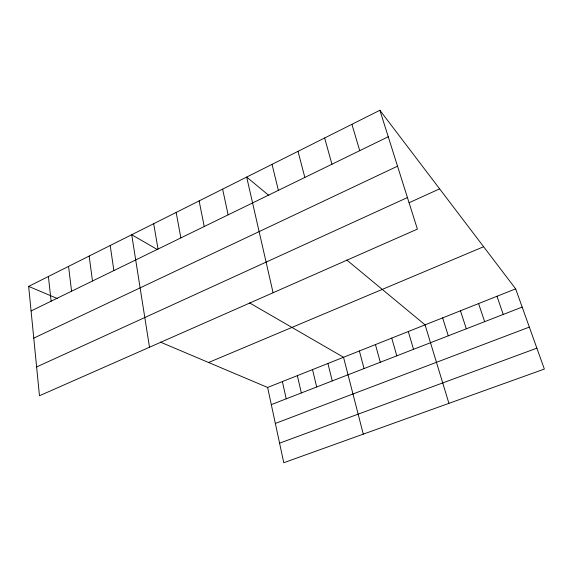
<?xml version="1.0" encoding="UTF-8"?>
<svg xmlns="http://www.w3.org/2000/svg" width="573" height="573" viewBox="0 0 573 573"><rect width="100%" height="100%" fill="white"/><g stroke="black" fill="none" stroke-linecap="round" stroke-linejoin="round"><path stroke-width="0.86" d="M379.892 110.281L417.388 229.114L39.465 395.75L28.65 286.393L379.892 110.281L515.65 288.849L544.35 369.062L283.771 462.719L267.62 387.455L160.368 342.102M31.078 310.967L388.25 136.761M33.771 338.134L397.533 166.184M36.615 366.949L407.432 197.563M409.079 202.735L439.627 188.854M208.608 362.501L483.626 246.727M267.62 387.455L515.65 288.849M271.301 404.624L522.175 307.085M275.334 423.426L529.337 327.097M279.574 443.173L536.872 348.162M28.65 286.393L57.357 298.533M157.203 249.47L131.711 234.722L149.503 347.231M249.506 302.866L343.535 357.273L363.282 434.141M268.852 195.443L246.677 177.078L273.085 292.739M346.83 260.042L425.073 324.855L448.924 403.356M496.97 296.277L503.259 314.434M478.577 303.59L484.643 321.675M460.463 310.788L466.315 328.802M442.635 317.879L448.272 335.814M351.915 124.305L359.737 150.663M408.291 331.531L413.52 349.329M391.746 338.106L396.788 355.833M324.633 137.986L331.939 164.222M375.444 344.588L380.3 362.243M359.378 350.977L364.048 368.561M298.017 151.336L304.836 177.444M327.921 363.483L332.247 380.923M272.039 164.358L278.385 190.343M312.529 369.599L316.69 386.976M297.344 375.637L301.348 392.942M282.382 381.589L286.221 398.822M222.632 189.133L228.118 214.861M199.132 200.915L204.224 226.521M176.155 212.433L180.867 237.91M153.693 223.699L158.026 249.047M110.209 245.502L113.862 270.592M89.166 256.052L92.489 281.014M68.567 266.381L71.582 291.213M48.397 276.494L51.119 301.197"/></g></svg>
